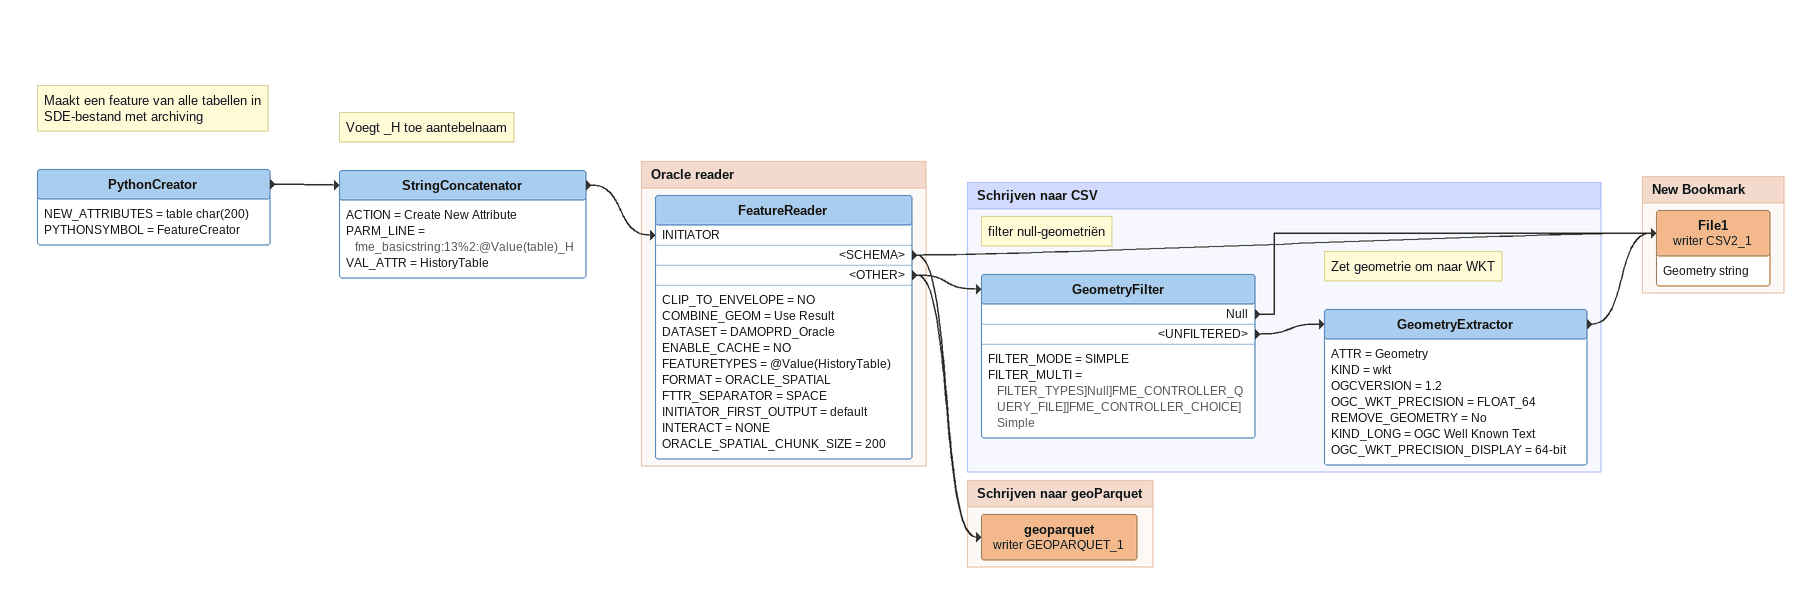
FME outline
Note: Maakt een feature van alle tabellen in SDE-bestand met archiving
PythonCreator
    NEW_ATTRIBUTES = table char(200)
    PYTHONSYMBOL = FeatureCreator
    -> StringConcatenator
Note: Voegt _H toe aantebelnaam
StringConcatenator
    ACTION = Create New Attribute
    PARM_LINE = fme_basicstring:13%2:@Value(table)_H
    VAL_ATTR = HistoryTable
    -> FeatureReader [INITIATOR]

Bookmark: Oracle reader
FeatureReader
    CLIP_TO_ENVELOPE = NO
    COMBINE_GEOM = Use Result
    DATASET = DAMOPRD_Oracle
    ENABLE_CACHE = NO
    FEATURETYPES = @Value(HistoryTable)
    FORMAT = ORACLE_SPATIAL
    FTTR_SEPARATOR = SPACE
    INITIATOR_FIRST_OUTPUT = default
    INTERACT = NONE
    ORACLE_SPATIAL_CHUNK_SIZE = 200
    <SCHEMA> -> File1 (writer CSV2_1)
    <SCHEMA> -> geoparquet (writer GEOPARQUET_1)
    <OTHER> -> GeometryFilter
    <OTHER> -> geoparquet (writer GEOPARQUET_1)

Bookmark: Schrijven naar CSV
Note: filter null-geometriën
GeometryFilter
    FILTER_MODE = SIMPLE
    FILTER_MULTI = FILTER_TYPES]Null]FME_CONTROLLER_QUERY_FILE]]FME_CONTROLLER_CHOICE]Simple
    Null -> File1 (writer CSV2_1)
    <UNFILTERED> -> GeometryExtractor
Note: Zet geometrie om naar WKT
GeometryExtractor
    ATTR = Geometry
    KIND = wkt
    OGCVERSION = 1.2
    OGC_WKT_PRECISION = FLOAT_64
    REMOVE_GEOMETRY = No
    KIND_LONG = OGC Well Known Text
    OGC_WKT_PRECISION_DISPLAY = 64-bit
    -> File1 (writer CSV2_1)

Bookmark: New Bookmark
File1 (writer CSV2_1)
    attributes: Geometry string

Bookmark: Schrijven naar geoParquet
geoparquet (writer GEOPARQUET_1)
